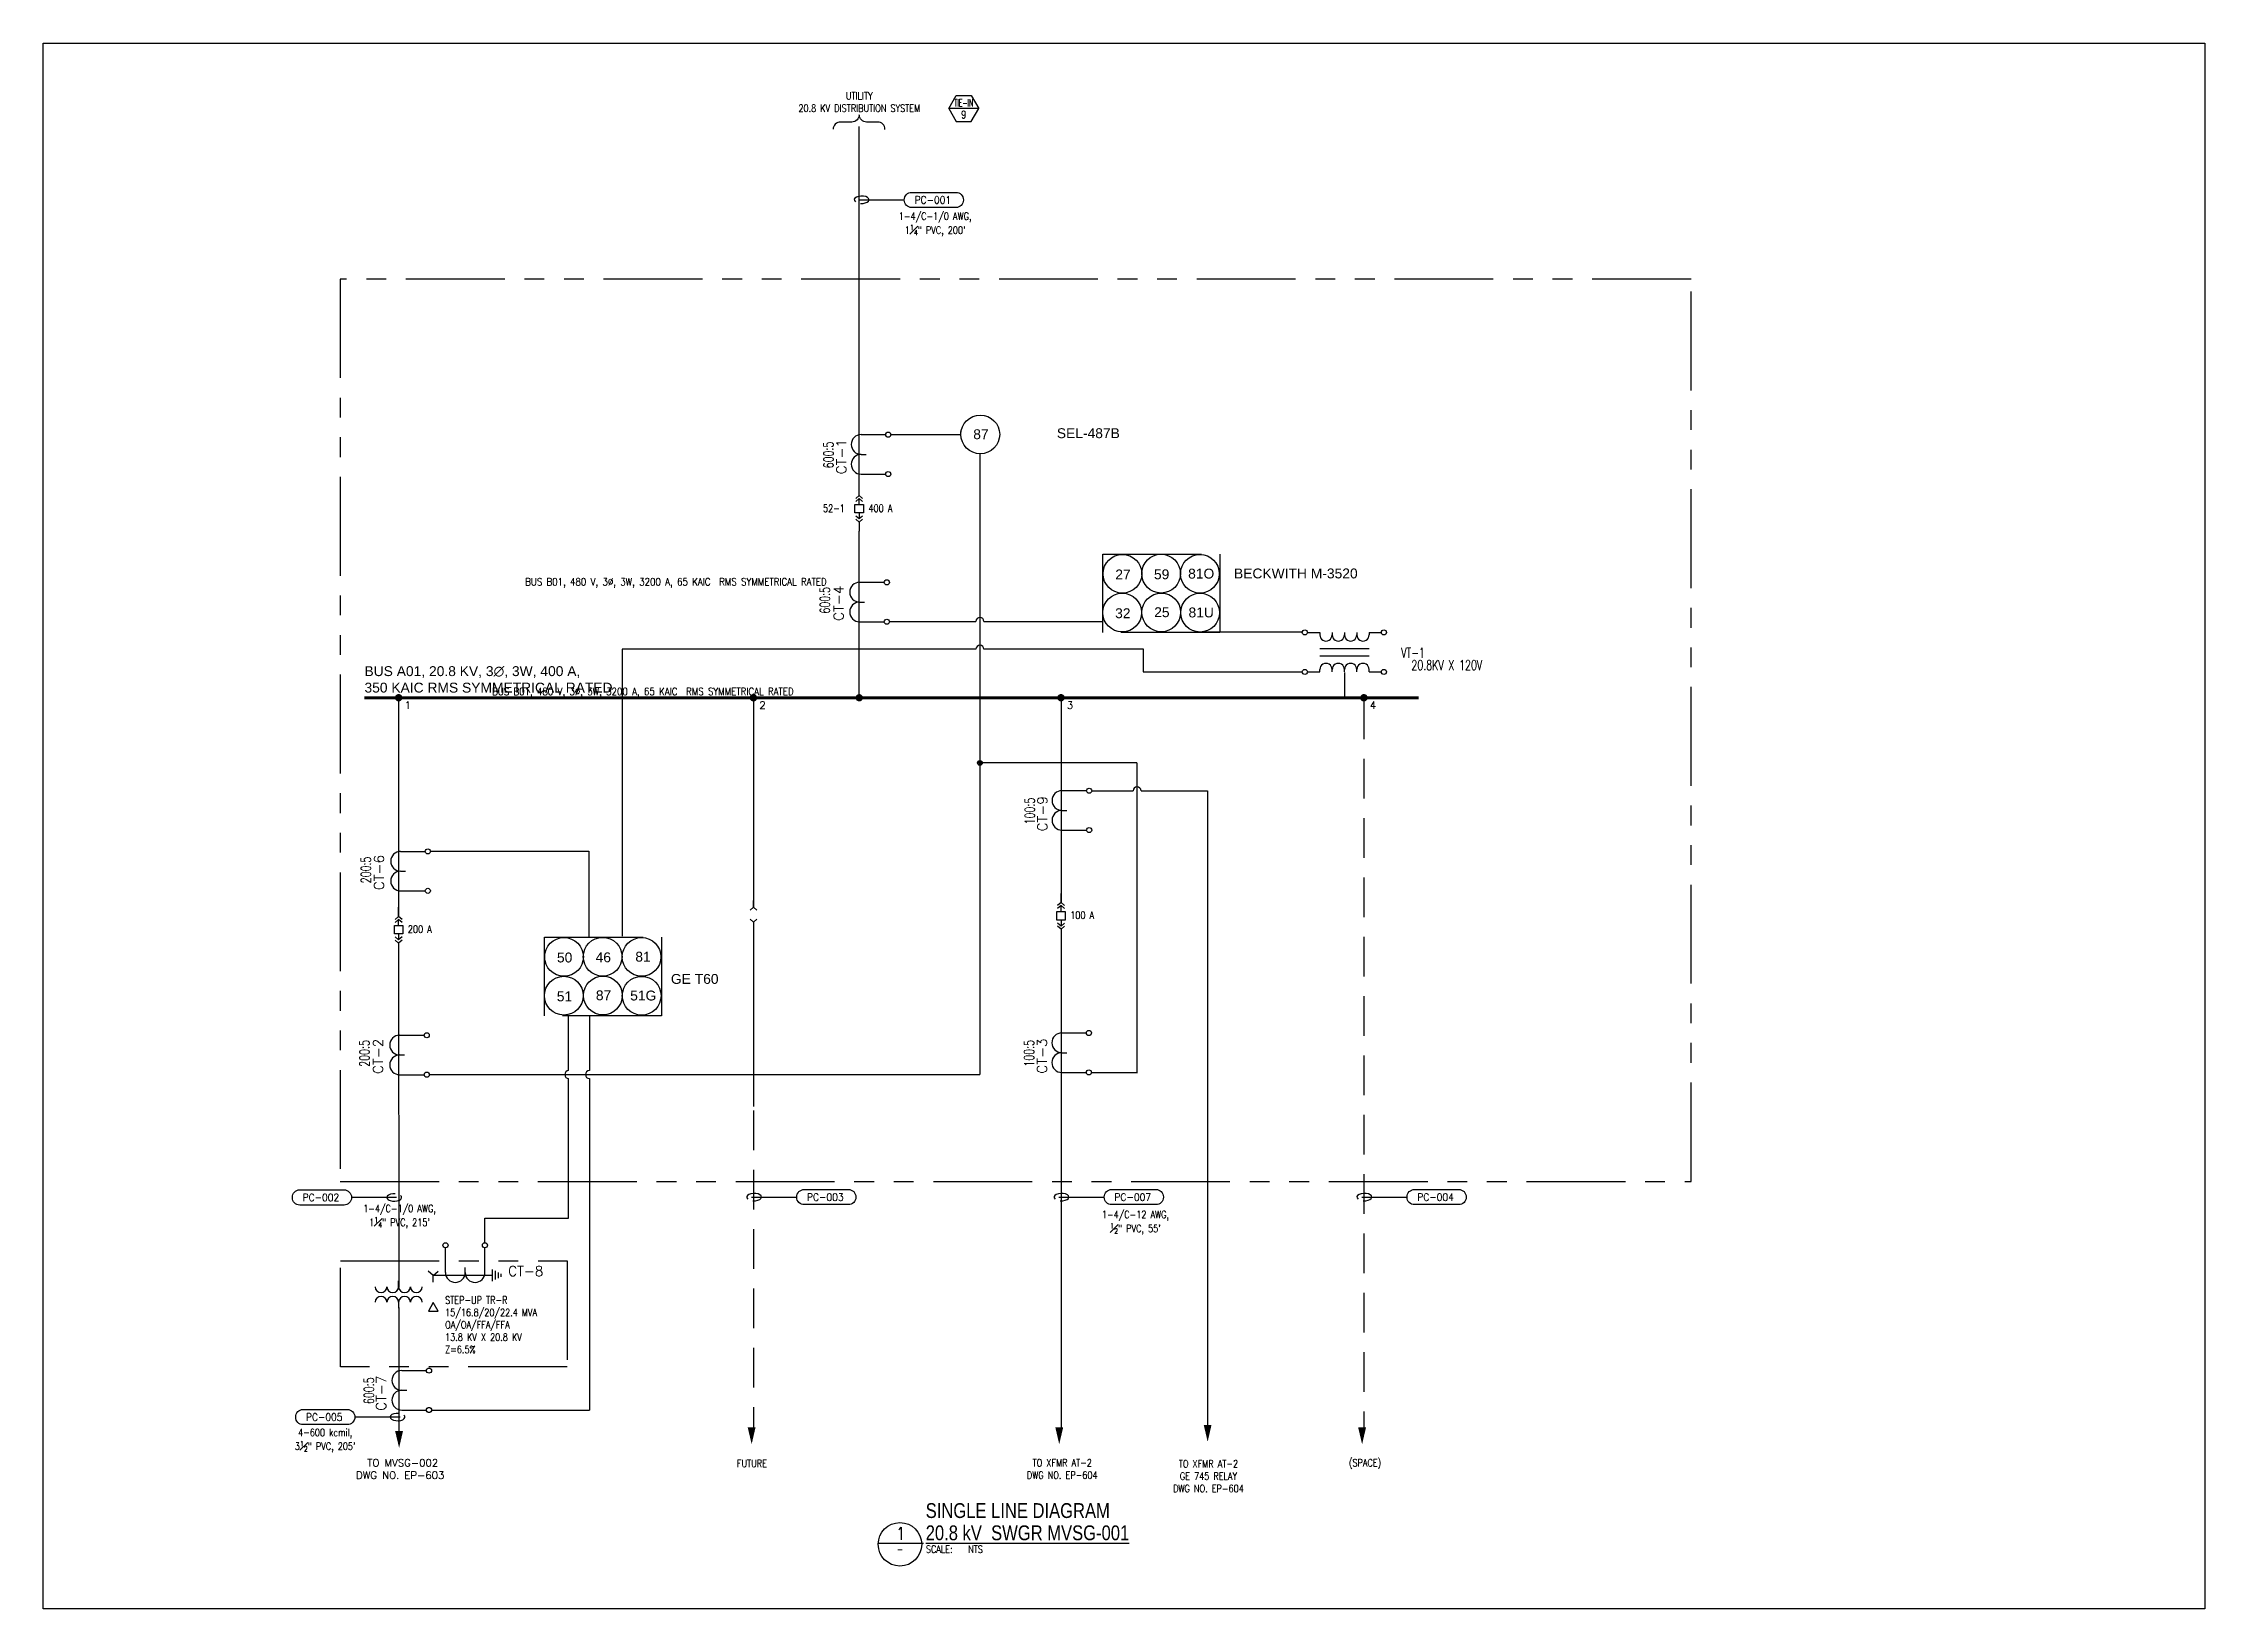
# Model space of a CAD drawing. Extents: x 2.7 to 30, y 0.9 to 20.7.
import ezdxf
from ezdxf.enums import TextEntityAlignment as Align

# ---------------------------------------------------------------- set-up
doc = ezdxf.new("R2010")
doc.units = 0
doc.header["$MEASUREMENT"] = 0
doc.linetypes.add('DASHED', pattern=[0.75, 0.5, -0.25])
doc.linetypes.add('PHANTOM', pattern=[2.5, 1.25, -0.25, 0.25, -0.25, 0.25, -0.25])
doc.layers.get('0').update_dxf_attribs({"linetype": 'CONTINUOUS'})
doc.layers.get('Defpoints').update_dxf_attribs({"linetype": 'CONTINUOUS'})
for name, color, linetype in [('D-DETL-TITLE', 2, 'CONTINUOUS'), ('DESC', 7, 'CONTINUOUS'), ('e-busline', 4, 'CONTINUOUS'), ('E-Cable Tag', 2, 'CONTINUOUS'), ('E-Cable Tag Dims', 3, 'CONTINUOUS'), ('E-ENCLOSURE', 1, 'PHANTOM'), ('e-line-lwt2', 2, 'CONTINUOUS'), ('e-line-lwt3', 4, 'CONTINUOUS'), ('e-line-lwt5', 13, 'CONTINUOUS'), ('e-line-text', 2, 'CONTINUOUS'), ('e-text-n', 2, 'CONTINUOUS'), ('G-Dimns-N', 3, 'CONTINUOUS'), ('G-Text-N', 2, 'CONTINUOUS'), ('SYMS', 7, 'CONTINUOUS'), ('TAGS', 7, 'CONTINUOUS'), ('WIRES', 7, 'CONTINUOUS')]:
    doc.layers.add(name, color=color, linetype=linetype)
doc.styles.add('BOLD', font='helvs1.shx', dxfattribs={"width": 0.8})
doc.styles.add('cb-ps1-8', font='SIMPLEX.shx', dxfattribs={"width": 0.8, "height": 0.125})
doc.styles.add('ROMANS', font='ROMANS.shx')
doc.styles.add('ROMANSCC', font='ROMANS.SHX', dxfattribs={"width": 0.8, "height": 0.125, "bigfont": 'arch-ss.shx'})
doc.styles.add('rs', font='romans.shx', dxfattribs={"width": 0.8, "height": 0.1})
doc.styles.add('SIMPLEX', font='simplex.shx')
doc.styles.get("Standard").update_dxf_attribs({"font": 'arial.ttf', "width": 1.001})
doc.styles.add('WD', font='romans.shx')
doc.dimstyles.new('dim', dxfattribs={"dimtxt": 0.09375, "dimasz": 0.125, "dimexe": 0.125, "dimexo": 0.0625, "dimgap": 0.0625, "dimtad": 1, "dimdec": 5, "dimzin": 3, "dimdsep": 46, "dimlunit": 4, "dimtxsty": 'rs', "dimblk": 'ARCHTICK', "dimcen": -0.09375, "dimdle": 0.125, "dimclrd": 1, "dimclre": 256, "dimclrt": 256, "dimazin": 1, "dimtfac": 1, "dimtdec": 5, "dimtix": 1, "dimtmove": 2, "dimatfit": 3, "dimldrblk": '$loop', "dimfxl": 1, "dimfrac": 1, "dimtolj": 1, "dimtzin": 0, "dimarcsym": 0})

# ---------------------------------------------------------------- blocks, each defined once
blk = doc.blocks.new('E-LINE-0031')
at = {"layer": 'e-line-lwt3'}
for p, q in [((0, -0.259), (0, 0)), ((0, -0.259), (-0.097, -0.345)), ((0, -0.346), (-0.097, -0.431)), ((0.097, -0.345), (0, -0.259)), ((0.097, -0.431), (0, -0.346)), ((0, -0.518), (0, -0.346)), ((0, -0.929), (-0.097, -0.844)), ((0, -1.016), (-0.097, -0.93)), ((0, -0.758), (0, -0.929)), ((0.097, -0.844), (0, -0.929)), ((0.097, -0.93), (0, -1.016)), ((0, -1.016), (0, -1.275))]:
    blk.add_line(p, q, dxfattribs=at)
blk.add_lwpolyline([(-0.12, -0.518), (0.12, -0.518), (0.12, -0.758), (-0.12, -0.758)], close=True, dxfattribs=at)
at = {"layer": 'e-line-text', "style": 'ROMANS', "width": 0.8}
blk.add_attdef('52', text='', height=0.125, dxfattribs=at).set_placement((-0.002, -0.636), align=Align.MIDDLE)
blk.add_attdef('1200AF', (0.161, -0.691), '', height=0.125, dxfattribs=at)
blk = doc.blocks.new('A-SYMB-0008')
blk.add_lwpolyline([(-0.253, 0), (-0.126, 0.219), (0.126, 0.219), (0.253, 0), (-0.253, 0), (-0.126, -0.219), (0.126, -0.219), (0.253, 0)])
at = {"style": 'SIMPLEX', "width": 0.8}
for tag, p in [('FLOOR', (0, 0.036)), ('FLOOR_COLOR', (0, -0.164))]:
    blk.add_attdef(tag, text='', height=0.125, dxfattribs=at).set_placement(p, align=Align.CENTER)
blk = doc.blocks.new('transformer')
for p, q in [((0.459, 0.359), (0.459, 0.457)), ((0.459, 0.097), (0.459, 0))]:
    blk.add_line(p, q)
for centre, start, end in [((0.162, 0.359), 180, 0), ((0.162, 0.097), 360, 180), ((0.36, 0.359), 180, 360), ((0.36, 0.097), 0, 180), ((0.558, 0.359), 180, 0), ((0.558, 0.097), 360, 180), ((0.757, 0.359), 180, 360), ((0.757, 0.097), 0, 180)]:
    blk.add_arc(centre, 0.099, start, end)
blk = doc.blocks.new('E-LINE-0001')
for p, q in [((0, 0), (-0.128, 0)), ((0.003, -0.083), (0.003, 0.087)), ((0.045, -0.062), (0.045, 0.066)), ((0.088, 0.044), (0.088, -0.041)), ((0.13, -0.019), (0.13, 0.023))]:
    blk.add_line(p, q)
blk = doc.blocks.new('$loop')
blk.add_ellipse((-0.25, 0), major_axis=(0.75, 0), ratio=0.5, start_param=1.415416, end_param=6.849418)
blk = doc.blocks.new('_ArchTick')
at = {"color": 0, "linetype": 'ByBlock', "const_width": 0.15}
blk.add_lwpolyline([(-0.5, -0.5), (0.5, 0.5)], dxfattribs=at)
blk = doc.blocks.new('E-Cable Tag')
at = {"layer": 'E-Cable Tag'}
blk.add_lwpolyline([(-0.356, 0.128), (0.391, 0.128, -0.414214), (0.516, 0.003), (0.516, -0.003, -0.414214), (0.391, -0.128), (-0.356, -0.128, -0.414214), (-0.481, -0.003), (-0.481, 0.003, -0.414214)], format="xyb", close=True, dxfattribs=at)
at = {"layer": 'E-Cable Tag', "style": 'ROMANS', "width": 0.9}
blk.add_attdef('PC-001', text='', height=0.125, dxfattribs=at).set_placement((0, 0), align=Align.MIDDLE_CENTER)
blk = doc.blocks.new('G-SYMB-0001')
at = {"layer": 'D-DETL-TITLE'}
blk.add_line((-0.73, 0), (0.031, 0), dxfattribs=at)
at = {"layer": 'D-DETL-TITLE', "color": 4}
blk.add_circle((-0.365, -0.019), 0.366, dxfattribs=at)
at = {"layer": 'D-DETL-TITLE', "color": 3, "style": 'cb-ps1-8', "width": 0.8}
blk.add_text('SCALE:', height=0.125, dxfattribs=at).set_placement((0.073, -0.164))
at = {"layer": 'D-DETL-TITLE', "style": 'BOLD', "width": 0.8}
for tag, p in [('UPPER_TITLE', (0.069, 0.425)), ('LOWER_TITLE', (0.069, 0.05))]:
    blk.add_attdef(tag, p, '', height=0.25, dxfattribs=at)
at = {"layer": 'D-DETL-TITLE', "style": 'cb-ps1-8', "width": 0.8}
blk.add_attdef('DETAIL_TAG', text='', height=0.211, dxfattribs=at).set_placement((-0.353, 0.059), align=Align.CENTER)
at = {"layer": 'D-DETL-TITLE', "color": 3, "style": 'cb-ps1-8', "width": 0.8}
blk.add_attdef('DETAIL_SHEET', text='', height=0.125, dxfattribs=at).set_placement((-0.365, -0.164), align=Align.CENTER)
blk.add_attdef('SCALE', (0.784, -0.164), '', height=0.125, dxfattribs=at)
blk = doc.blocks.new('HXF1CT')
for p, q in [((-0.25, 0.344), (-0.25, 0.032)), ((0, 0.344), (0, 0.281)), ((0.25, 0.344), (0.25, 0.032))]:
    blk.add_line(p, q)
for centre in [(-0.249, 0), (0.249, 0)]:
    blk.add_circle(centre, 0.0322)
for centre in [(-0.125, 0.344), (0.125, 0.344)]:
    blk.add_arc(centre, 0.125, 0, 180)
at = {"style": 'WD', "width": 0.7}
for tag, p in [('INST', (-0.388, 0.577)), ('DESC1', (-0.388, 0.252)), ('LOC', (-0.388, 0.408)), ('DESC2', (-0.388, 0.095))]:
    blk.add_attdef(tag, text='', height=0.125, dxfattribs=at).set_placement(p, align=Align.RIGHT)
at = {"style": 'WD'}
blk.add_attdef('TAG1', (0.368, 0.188), '', height=0.125, dxfattribs=at)
for tag, p, height, flags in [('X4TERM01', (-0.281, 0), 0.0125, 1), ('X1TERM02', (0.281, 0), 0.0125, 1), ('FAMILY', (0.304, 0.191), 0.01, 9), ('X8TERM01', (-0.249, -0.032), 0.0125, 1), ('X8TERM02', (0.249, -0.032), 0.0125, 1)]:
    blk.add_attdef(tag, p, '', height=height, dxfattribs=dict(at, flags=flags))
blk.add_attdef('TYPE', text='', height=0.125, dxfattribs=at).set_placement((0, 0.125), align=Align.CENTER)
at = {"linetype": 'Continuous', "style": 'WD', "flags": 9}
for tag, p in [('ASSYCODE', (0.328, 0.125)), ('MFG', (0.327, 0.143)), ('CAT', (0.329, 0.162))]:
    blk.add_attdef(tag, text='', height=0.01, dxfattribs=at).set_placement(p, align=Align.CENTER)
at = {"style": 'WD', "width": 0.7}
blk.add_attdef('RATING1', (0.368, 0.031), '', height=0.125, dxfattribs=at)
at = {"linetype": 'Continuous', "style": 'WD', "flags": 8}
for tag, p in [('TERM01', (-0.188, -0.031)), ('TERM02', (0.328, -0.031))]:
    blk.add_attdef(tag, text='', height=0.125, dxfattribs=at).set_placement(p, align=Align.TOP_LEFT)
blk = doc.blocks.new('WDDOT')
for radius in [0.03, 0.0187, 0.00929]:
    blk.add_circle((0, 0), radius)
blk = doc.blocks.new('HXF1')
for p, q in [((-0.469, 0), (-0.312, 0)), ((-0.312, 0), (-0.312, -0.031)), ((-0.156, 0), (-0.156, -0.031)), ((0, 0), (0, -0.031)), ((0.156, 0), (0.156, -0.031)), ((0.312, 0), (0.467, 0)), ((0.312, 0), (0.312, -0.031)), ((-0.312, -0.203), (0.312, -0.203)), ((-0.469, -0.5), (-0.312, -0.5)), ((-0.312, -0.297), (0.312, -0.297)), ((-0.312, -0.5), (-0.312, -0.469)), ((-0.156, -0.5), (-0.156, -0.469)), ((0, -0.5), (0, -0.469)), ((0.156, -0.5), (0.156, -0.469)), ((0.312, -0.5), (0.312, -0.469)), ((0.312, -0.5), (0.467, -0.5))]:
    blk.add_line(p, q)
for centre in [(-0.501, 0), (0.499, 0), (-0.501, -0.5), (0.499, -0.5)]:
    blk.add_circle(centre, 0.0322)
for centre, start, end in [((-0.234, -0.031), 180, 0.001), ((-0.078, -0.031), 180, 0.001), ((0.078, -0.031), 180, 0.001), ((0.234, -0.031), 180, 0.001), ((-0.234, -0.469), 0.001, 180.002), ((-0.078, -0.469), 0.001, 180.002), ((0.078, -0.469), 0.001, 180.002), ((0.234, -0.469), 0.001, 180.002)]:
    blk.add_arc(centre, 0.0781, start, end)
at = {"style": 'WD', "width": 0.7}
for tag, p in [('INST', (-0.591, 0.006)), ('DESC1', (-0.591, -0.32)), ('LOC', (-0.591, -0.164)), ('DESC2', (-0.591, -0.476))]:
    blk.add_attdef(tag, text='', height=0.125, dxfattribs=at).set_placement(p, align=Align.RIGHT)
at = {"linetype": 'Continuous', "style": 'WD', "flags": 8}
for tag, p in [('TERM03', (-0.031, 0.016)), ('TERM02', (0.438, 0.016))]:
    blk.add_attdef(tag, text='', height=0.125, dxfattribs=at).set_placement(p, align=Align.RIGHT)
at = {"style": 'WD'}
for tag, p, height, flags in [('X4TERM01', (-0.533, 0), 0.0125, 1), ('X2TERM01', (-0.501, 0.032), 0.0125, 1), ('X2TERM03', (0, 0.009), 0.0125, 1), ('X2TERM02', (0.499, 0.032), 0.0125, 1), ('X1TERM02', (0.531, 0), 0.0125, 1), ('FAMILY', (0.46, -0.247), 0.01, 9), ('X4TERM04', (-0.533, -0.5), 0.0125, 1), ('X8TERM04', (-0.501, -0.532), 0.0125, 1), ('X8TERM06', (0, -0.507), 0.0125, 1), ('X8TERM05', (0.499, -0.532), 0.0125, 1), ('X1TERM05', (0.531, -0.5), 0.0125, 1)]:
    blk.add_attdef(tag, p, '', height=height, dxfattribs=dict(at, flags=flags))
at = {"linetype": 'Continuous', "style": 'WD', "flags": 8}
blk.add_attdef('TERM01', (-0.438, 0.016), '', height=0.125, dxfattribs=at)
at = {"linetype": 'Continuous', "style": 'WD', "flags": 9}
for tag, p in [('CAT', (0.485, -0.275)), ('ASSYCODE', (0.487, -0.313)), ('MFG', (0.484, -0.295))]:
    blk.add_attdef(tag, text='', height=0.01, dxfattribs=at).set_placement(p, align=Align.CENTER)
at = {"style": 'WD'}
blk.add_attdef('TAG1', (0.524, -0.219), '', height=0.125, dxfattribs=at)
at = {"style": 'WD', "width": 0.7}
blk.add_attdef('RATING1', (0.556, -0.375), '', height=0.125, dxfattribs=at)
at = {"linetype": 'Continuous', "style": 'WD', "flags": 8}
for tag, p in [('TERM06', (-0.031, -0.516)), ('TERM05', (0.438, -0.516))]:
    blk.add_attdef(tag, text='', height=0.125, dxfattribs=at).set_placement(p, align=Align.TOP_RIGHT)
blk.add_attdef('TERM04', text='', height=0.125, dxfattribs=at).set_placement((-0.438, -0.516), align=Align.TOP_LEFT)

msp = doc.modelspace()

# ---------------------------------------------------------------- linework, layer by layer
at = {"layer": 'Defpoints'}
msp.add_lwpolyline([(2.703, 20.681), (30.035, 20.681), (30.035, 0.89), (2.703, 0.89)], close=True, dxfattribs=at)
at = {"layer": 'e-busline', "flags": 128}
msp.add_lwpolyline([(6.765, 12.407, 0.0375, 0.0375, 0), (20.094, 12.407, 0.039, 0.039, 0)], format="xyseb", dxfattribs=at)
at = {"layer": 'e-busline', "const_width": 0.0469, "flags": 128}
for points in [[(7.174, 12.407, 1), (7.221, 12.407, 1)], [(11.66, 12.407, 1), (11.707, 12.407, 1)], [(12.998, 12.407, 1), (13.044, 12.407, 1)], [(15.549, 12.407, 1), (15.596, 12.407, 1)], [(19.379, 12.407, 1), (19.426, 12.407, 1)]]:
    msp.add_lwpolyline(points, format="xyb", close=True, dxfattribs=at)
at = {"layer": 'E-Cable Tag'}
for centre in [(14.552, 15.736), (16.349, 13.974), (16.838, 13.976), (17.329, 13.974), (16.346, 13.484), (16.84, 13.486), (17.331, 13.483), (9.288, 9.131), (9.777, 9.133), (10.269, 9.131), (9.286, 8.641), (9.78, 8.643), (10.27, 8.64)]:
    msp.add_circle(centre, 0.245, dxfattribs=at)
at = {"layer": 'E-ENCLOSURE'}
for points in [[(6.459, 6.293), (23.539, 6.293), (23.539, 17.7), (6.459, 17.7)], [(16.101, 14.222), (17.581, 14.222), (17.581, 13.23), (16.101, 13.23)], [(9.041, 9.379), (10.521, 9.379), (10.521, 8.387), (9.041, 8.387)], [(9.327, 5.289), (9.327, 3.949), (6.46, 3.949), (6.46, 5.289)]]:
    msp.add_lwpolyline(points, close=True, dxfattribs=at)
at = {"layer": 'e-line-lwt2'}
msp.add_line((8.272, 5.104), (7.635, 5.104), dxfattribs=at)
at = {"layer": 'e-line-lwt2', "flags": 128}
for points in [[(7.635, 5.018), (7.635, 5.104), (7.572, 5.159)], [(7.635, 5.018), (7.635, 5.104), (7.697, 5.159)]]:
    msp.add_lwpolyline(points, dxfattribs=at)
at = {"layer": 'e-line-lwt2'}
msp.add_lwpolyline([(7.635, 4.76), (7.573, 4.654), (7.696, 4.654)], close=True, dxfattribs=at)
at = {"layer": 'e-line-lwt3'}
for p, q in [((11.683, 9.758), (11.683, 9.846)), ((11.683, 9.758), (11.64, 9.72)), ((11.683, 9.571), (11.64, 9.609)), ((11.726, 9.72), (11.683, 9.758)), ((11.726, 9.609), (11.683, 9.571)), ((11.683, 9.571), (11.683, 9.469))]:
    msp.add_line(p, q, dxfattribs=at)
for points in [[(7.252, 3.136), (7.203, 2.924), (7.153, 3.136)], [(11.71, 3.183), (11.661, 2.97), (11.611, 3.183)], [(15.6, 3.183), (15.55, 2.97), (15.501, 3.183)], [(17.476, 3.215), (17.427, 3.002), (17.377, 3.215)], [(19.43, 3.183), (19.38, 2.97), (19.33, 3.183)]]:
    msp.add_solid(points, dxfattribs=at)
at = {"layer": 'e-line-lwt5'}
for p, q in [((13.021, 14.964), (13.021, 19.63)), ((13.021, 12.407), (13.021, 14.513)), ((7.197, 12.407), (7.197, 9.643)), ((11.683, 12.407), (11.683, 9.758)), ((15.573, 12.407), (15.573, 9.819)), ((11.683, 9.571), (11.683, 7.239)), ((7.197, 9.307), (7.198, 4.962)), ((15.573, 9.483), (15.573, 3.183)), ((7.2, 4.699), (7.2, 3.137))]:
    msp.add_line(p, q, dxfattribs=at)
at = {"layer": 'e-line-lwt5', "linetype": 'DASHED'}
for p, q in [((19.402, 12.384), (19.402, 3.183)), ((11.683, 7.188), (11.683, 3.183))]:
    msp.add_line(p, q, dxfattribs=at)
at = {"layer": 'G-Dimns-N', "flags": 128}
msp.add_lwpolyline([(13.347, 19.592), (13.347, 19.593, 0.414214), (13.254, 19.685), (13.114, 19.685, -0.414214), (13.021, 19.778, -0.414214), (12.928, 19.685), (12.784, 19.685, 0.414214), (12.691, 19.593)], format="xyb", dxfattribs=at)
at = {"layer": 'WIRES'}
for p, q in [((13.421, 15.734), (14.308, 15.734)), ((14.308, 15.734), (14.308, 15.771)), ((14.547, 15.49), (14.547, 7.643)), ((16.104, 13.962), (16.104, 13.999)), ((16.593, 13.964), (16.593, 14.001)), ((17.084, 13.973), (17.084, 14.01)), ((16.102, 13.472), (16.102, 13.509)), ((16.596, 13.485), (16.596, 13.522)), ((17.086, 13.481), (17.086, 13.519)), ((13.402, 13.372), (14.497, 13.372)), ((14.597, 13.372), (16.099, 13.372)), ((17.358, 13.24), (18.624, 13.24)), ((14.497, 13.02), (10.024, 13.02)), ((10.024, 13.02), (10.024, 9.391)), ((14.597, 13.027), (16.61, 13.027)), ((16.61, 13.027), (16.61, 12.733)), ((16.61, 12.733), (18.624, 12.733)), ((19.157, 12.726), (19.157, 12.422)), ((16.532, 11.584), (14.547, 11.584)), ((16.535, 7.663), (16.535, 11.584)), ((15.961, 11.23), (16.485, 11.23)), ((16.585, 11.23), (17.426, 11.23)), ((17.426, 11.23), (17.426, 3.215)), ((7.598, 10.466), (9.601, 10.466)), ((9.601, 10.466), (9.601, 9.374)), ((9.044, 9.119), (9.044, 9.156)), ((9.533, 9.121), (9.533, 9.158)), ((10.024, 9.13), (10.024, 9.167)), ((9.042, 8.629), (9.042, 8.666)), ((9.536, 8.642), (9.536, 8.679)), ((10.026, 8.639), (10.026, 8.676)), ((9.347, 7.693), (9.347, 8.383)), ((9.609, 8.382), (9.609, 7.693)), ((15.958, 7.669), (16.535, 7.669)), ((7.583, 7.643), (14.547, 7.643)), ((9.347, 5.829), (9.347, 7.593)), ((9.609, 7.593), (9.609, 3.399)), ((8.288, 5.517), (8.288, 5.826)), ((8.288, 5.826), (8.359, 5.826)), ((8.359, 5.829), (9.347, 5.829)), ((7.62, 3.399), (9.611, 3.399))]:
    msp.add_line(p, q, dxfattribs=at)
for centre, start, end in [((14.547, 13.372), 0, 180), ((14.547, 13.02), 0, 180), ((16.535, 11.23), 0, 180), ((9.347, 7.643), 90, 270), ((9.609, 7.643), 90, 270)]:
    msp.add_arc(centre, 0.05, start, end, dxfattribs=at)

# ---------------------------------------------------------------- block references
at = {"layer": 'E-Cable Tag'}
ref = msp.add_blockref('E-Cable Tag', (6.214, 6.09), dxfattribs=dict(at, xscale=0.75, yscale=0.75, zscale=0.75))
ref.add_attrib('CELEMFR5-R1(1)', 'PC-002', dxfattribs={"height": 0.0938, "style": 'ROMANS', "width": 0.9}).set_placement((6.214, 6.09), align=Align.MIDDLE_CENTER)
ref = msp.add_blockref('E-Cable Tag', (12.592, 6.095), dxfattribs=dict(at, xscale=0.75, yscale=0.75, zscale=0.75))
ref.add_attrib('CELEMFR5-R1(1)', 'PC-003', dxfattribs={"height": 0.0938, "style": 'ROMANS', "width": 0.9}).set_placement((12.592, 6.095), align=Align.MIDDLE_CENTER)
ref = msp.add_blockref('E-Cable Tag', (16.48, 6.095), dxfattribs=dict(at, xscale=0.75, yscale=0.75, zscale=0.75))
ref.add_attrib('CELEMFR5-R1(1)', 'PC-007', dxfattribs={"height": 0.0938, "style": 'ROMANS', "width": 0.9}).set_placement((16.48, 6.095), align=Align.MIDDLE_CENTER)
ref = msp.add_blockref('E-Cable Tag', (20.309, 6.095), dxfattribs=dict(at, xscale=0.75, yscale=0.75, zscale=0.75))
ref.add_attrib('CELEMFR5-R1(1)', 'PC-004', dxfattribs={"height": 0.0938, "style": 'ROMANS', "width": 0.9}).set_placement((20.309, 6.095), align=Align.MIDDLE_CENTER)
ref = msp.add_blockref('E-Cable Tag', (6.256, 3.314), dxfattribs=dict(at, xscale=0.75, yscale=0.75, zscale=0.75))
ref.add_attrib('CELEMFR5-R1(1)', 'PC-005', dxfattribs={"height": 0.0938, "style": 'ROMANS', "width": 0.9}).set_placement((6.256, 3.314), align=Align.MIDDLE_CENTER)
at = {"layer": 'e-line-lwt2', "xscale": 0.8566699218749996, "yscale": 0.8566699218749996, "zscale": 0.8566699218749996}
msp.add_blockref('E-LINE-0001', (8.382, 5.104), dxfattribs=at)
at = {"layer": 'e-line-lwt3', "xscale": 0.75, "yscale": 0.75, "zscale": 0.75}
msp.add_blockref('transformer', (6.853, 4.692), dxfattribs=at)
at = {"layer": 'e-text-n', "xscale": 0.4446786093750017, "yscale": 0.4446786093750017, "zscale": 0.4446786093750017}
for p in [(13.021, 15.08), (15.573, 9.934), (7.197, 9.758)]:
    msp.add_blockref('E-LINE-0031', p, dxfattribs=at)
at = {"layer": 'G-Text-N'}
ref = msp.add_blockref('A-SYMB-0008', (14.343, 19.855), dxfattribs=dict(at, xscale=0.750811587533109, yscale=0.750811587533109, zscale=0.750811587533109))
ref.add_attrib('FLOOR', 'TIE-IN', dxfattribs={"layer": '0', "height": 0.0938, "style": 'SIMPLEX', "width": 0.5}).set_placement((14.343, 19.881), align=Align.CENTER)
ref.add_attrib('FLOOR_COLOR', '9', dxfattribs={"layer": '0', "height": 0.0938, "style": 'SIMPLEX', "width": 0.8}).set_placement((14.343, 19.732), align=Align.CENTER)
at = {"layer": 'G-Text-N', "xscale": 0.75, "yscale": 0.75, "zscale": 0.75}
for name, p, values in [('E-Cable Tag', (13.952, 18.7), {'PC-001': 'PC-001'}), ('G-SYMB-0001', (13.81, 1.719), {'UPPER_TITLE': 'SINGLE LINE DIAGRAM', 'LOWER_TITLE': '%%U20.8 kV  SWGR MVSG-001', 'DETAIL_TAG': '1', 'DETAIL_SHEET': '-', 'SCALE': 'NTS'})]:
    msp.add_blockref(name, p, dxfattribs=at).add_auto_attribs(values)
at = {"layer": 'SYMS'}
ref = msp.add_blockref('HXF1CT', (13.389, 15.484), dxfattribs=dict(at, rotation=90))
ref.add_attrib('TAG1', 'CT-1', (12.858, 15.232), dxfattribs={"layer": 'TAGS', "height": 0.125, "rotation": 90, "style": 'WD'})
ref.add_attrib('DESC1', '600:5', dxfattribs={"layer": 'DESC', "height": 0.125, "rotation": 90, "style": 'WD', "width": 0.7}).set_placement((12.695, 15.645), align=Align.RIGHT)
ref = msp.add_blockref('HXF1CT', (13.37, 13.617), dxfattribs=dict(at, rotation=90))
ref.add_attrib('TAG1', 'CT-4', (12.823, 13.378), dxfattribs={"layer": 'TAGS', "height": 0.125, "rotation": 90, "style": 'WD'})
ref.add_attrib('DESC1', '600:5', dxfattribs={"layer": 'DESC', "height": 0.125, "rotation": 90, "style": 'WD', "width": 0.7}).set_placement((12.65, 13.808), align=Align.RIGHT)
ref = msp.add_blockref('HXF1', (19.157, 13.233), dxfattribs=at)
ref.add_attrib('DESC1', 'VT-1', dxfattribs={"layer": 'DESC', "height": 0.125, "style": 'WD', "width": 0.7}).set_placement((20.173, 12.913), align=Align.RIGHT)
ref.add_attrib('DESC2', '20.8KV X 120V', dxfattribs={"layer": 'DESC', "height": 0.125, "style": 'WD', "width": 0.7}).set_placement((20.899, 12.757), align=Align.RIGHT)
msp.add_blockref('WDDOT', (14.547, 11.584), dxfattribs=at)
ref = msp.add_blockref('HXF1CT', (15.929, 10.983), dxfattribs=dict(at, rotation=90))
ref.add_attrib('TAG1', 'CT-9', (15.399, 10.718), dxfattribs={"layer": 'TAGS', "height": 0.125, "rotation": 90, "style": 'WD'})
ref.add_attrib('DESC1', '100:5', dxfattribs={"layer": 'DESC', "height": 0.125, "rotation": 90, "style": 'WD', "width": 0.7}).set_placement((15.24, 11.143), align=Align.RIGHT)
ref = msp.add_blockref('HXF1CT', (7.566, 10.215), dxfattribs=dict(at, rotation=90))
ref.add_attrib('TAG1', 'CT-6', (7.011, 9.975), dxfattribs={"layer": 'TAGS', "height": 0.125, "rotation": 90, "style": 'WD'})
ref.add_attrib('DESC1', '200:5', dxfattribs={"layer": 'DESC', "height": 0.125, "rotation": 90, "style": 'WD', "width": 0.7}).set_placement((6.846, 10.399), align=Align.RIGHT)
ref = msp.add_blockref('HXF1CT', (15.926, 7.92), dxfattribs=dict(at, rotation=90))
ref.add_attrib('TAG1', 'CT-3', (15.395, 7.655), dxfattribs={"layer": 'TAGS', "height": 0.125, "rotation": 90, "style": 'WD'})
ref.add_attrib('DESC1', '100:5', dxfattribs={"layer": 'DESC', "height": 0.125, "rotation": 90, "style": 'WD', "width": 0.7}).set_placement((15.232, 8.081), align=Align.RIGHT)
ref = msp.add_blockref('HXF1CT', (7.553, 7.891), dxfattribs=dict(at, rotation=90))
ref.add_attrib('TAG1', 'CT-2', (6.999, 7.651), dxfattribs={"layer": 'TAGS', "height": 0.125, "rotation": 90, "style": 'WD'})
ref.add_attrib('DESC1', '200:5', dxfattribs={"layer": 'DESC', "height": 0.125, "rotation": 90, "style": 'WD', "width": 0.7}).set_placement((6.828, 8.079), align=Align.RIGHT)
ref = msp.add_blockref('HXF1CT', (8.039, 5.485), dxfattribs=dict(at, rotation=180))
ref.add_attrib('TAG1', 'CT-8', (8.582, 5.096), dxfattribs={"layer": 'TAGS', "height": 0.125, "style": 'WD'})
ref = msp.add_blockref('HXF1CT', (7.581, 3.652), dxfattribs=dict(at, rotation=90))
ref.add_attrib('TAG1', 'CT-7', (7.038, 3.393), dxfattribs={"layer": 'TAGS', "height": 0.125, "rotation": 90, "style": 'WD'})
ref.add_attrib('DESC1', '600:5', dxfattribs={"layer": 'DESC', "height": 0.125, "rotation": 90, "style": 'WD', "width": 0.7}).set_placement((6.884, 3.815), align=Align.RIGHT)

# ---------------------------------------------------------------- texts
at = {"layer": 'Defpoints', "insert": (6.765, 12.806), "char_height": 0.125, "width": 6.18872, "attachment_point": 1}
msp.add_mtext('BUS A01, 20.8 KV, 3∅, 3W, 400 A,\\P350 KAIC RMS SYMMETRICAL RATED ', dxfattribs=at)
at = {"layer": 'E-Cable Tag Dims', "char_height": 0.125, "attachment_point": 1}
for s, width, insert in [('87', 0.71713, (14.463, 15.801)), ('SEL-487B', 0.71713, (15.52, 15.814)), ('27', 0.71713, (16.259, 14.028)), ('59', 0.71713, (16.748, 14.03)), ('81O', 0.71713, (17.18, 14.039)), ('BECKWITH M-3520', 2.04003, (17.76, 14.041)), ('32', 0.71713, (16.257, 13.538)), ('25', 0.71713, (16.751, 13.551)), ('81U', 0.71713, (17.185, 13.548)), ('50', 0.71713, (9.199, 9.186)), ('46', 0.71713, (9.688, 9.188)), ('81', 0.71713, (10.19, 9.196)), ('GE T60', 0.71713, (10.64, 8.915)), ('51', 0.71713, (9.197, 8.695)), ('87', 0.71713, (9.691, 8.708)), ('51G', 0.71713, (10.125, 8.705))]:
    msp.add_mtext_dynamic_manual_height_columns(s, width=width, gutter_width=0.501, heights=[0], dxfattribs=dict(at, insert=insert))
at = {"layer": 'G-Text-N', "style": 'ROMANSCC', "width": 0.85}
for p in [(8.798, 13.827), (8.38, 12.44)]:
    msp.add_text('BUS B01, 480 V, 3%%C, 3W, 3200 A, 65 KAIC  RMS SYMMETRICAL RATED', height=0.09375, dxfattribs=at).set_placement(p)
at = {"layer": 'G-Text-N'}
for s, insert, char_height, width, attachment_point, style in [('{\\Fromans|c0;UTILITY\\P20.8 KV DISTRIBUTION SYSTEM}', (13.022, 20.063), 0.09375, 2.53958, 2, 'ROMANSCC'), ('\\A1;{\\Fromans|c0;1-4/C-1/0 AWG, \\P1\\H0.7x;\\S1#4;\\H1.4286x;" PVC, 200\'}', (13.982, 18.541), 0.09375, 1.21849, 2, 'ROMANSCC'), ('{\\Fromans|c0;52-1}', (12.563, 14.849), 0.09375, 0.42792, 1, 'ROMANSCC'), ('{\\Fromans|c0;400 A}', (13.138, 14.849), 0.09375, 0.42792, 1, 'ROMANSCC'), ('1', (7.272, 12.359), 0.0938, 0.19042, 1, 'ROMANS'), ('2', (11.758, 12.359), 0.0938, 0.19042, 1, 'ROMANS'), ('3', (15.647, 12.359), 0.0938, 0.19042, 1, 'ROMANS'), ('4', (19.477, 12.359), 0.0938, 0.19042, 1, 'ROMANS'), ('{\\Fromans|c0;100 A }', (15.689, 9.705), 0.09375, 0.55217, 1, 'ROMANSCC'), ('{\\Fromans|c0;200 A }', (7.314, 9.529), 0.09375, 0.55217, 1, 'ROMANSCC'), ('\\A1;{\\Fromans|c0;1-4/C-1/0 AWG, \\P1\\H0.7x;\\S1#4;\\H1.4286x;" PVC, 215\'}', (7.209, 5.997), 0.09375, 1.21849, 2, 'ROMANSCC'), ('\\A1;{\\Fromans|c0;1-4/C-12 AWG, \\P\\H0.7x;\\S1#2;\\H1.4286x;" PVC, 55\'}', (16.514, 5.92), 0.09375, 1.21849, 2, 'ROMANSCC'), ('{\\W0.8;STEP-UP TR-R  \\P15/16.8/20/22.4 MVA\\POA/OA/FFA/FFA\\P13.8 KV X 20.8 KV\\PZ=6.5%}', (7.785, 4.84), 0.09375, 1.55353, 1, 'ROMANS'), ('\\A1;{\\Fromans|c0;4-600 kcmil, \\P3\\H0.7x;\\S1#2;\\H1.4286x;" PVC, 205\'}', (6.268, 3.166), 0.09375, 1.21849, 2, 'ROMANSCC'), (' TO MVSG-002\\PDWG NO. EP-603', (7.217, 2.781), 0.09375, 1.69913, 2, 'ROMANS'), ('{\\Fromans|c0;FUTURE}', (11.664, 2.775), 0.09375, 1.17188, 2, 'ROMANSCC'), ('{\\Fromans|c0;TO XFMR AT-2 \\PDWG NO. EP-604}', (15.588, 2.783), 0.09375, 1.17188, 2, 'ROMANSCC'), ('{\\Fromans|c0;TO XFMR AT-2\\PGE 745 RELAY  \\PDWG NO. EP-604}', (17.437, 2.77), 0.09375, 1.17188, 2, 'ROMANSCC'), ('{\\Fromans|c0;(SPACE)}', (19.417, 2.783), 0.09375, 1.17188, 2, 'ROMANSCC')]:
    msp.add_mtext(s, dxfattribs=dict(at, insert=insert, char_height=char_height, width=width, attachment_point=attachment_point, style=style))

# ---------------------------------------------------------------- leaders
at = {"layer": 'E-Cable Tag Dims'}
for points in [[(13.02, 18.703), (13.591, 18.703)], [(7.172, 6.09), (6.601, 6.09)], [(11.66, 6.095), (12.231, 6.095)], [(15.547, 6.095), (16.119, 6.095)], [(19.377, 6.095), (19.948, 6.095)], [(7.215, 3.314), (6.643, 3.314)]]:
    msp.add_leader(points, dimstyle='dim', override={"dimtad": 0, "dimclrd": 256}, dxfattribs=at)

doc.saveas('drawing.dxf')
